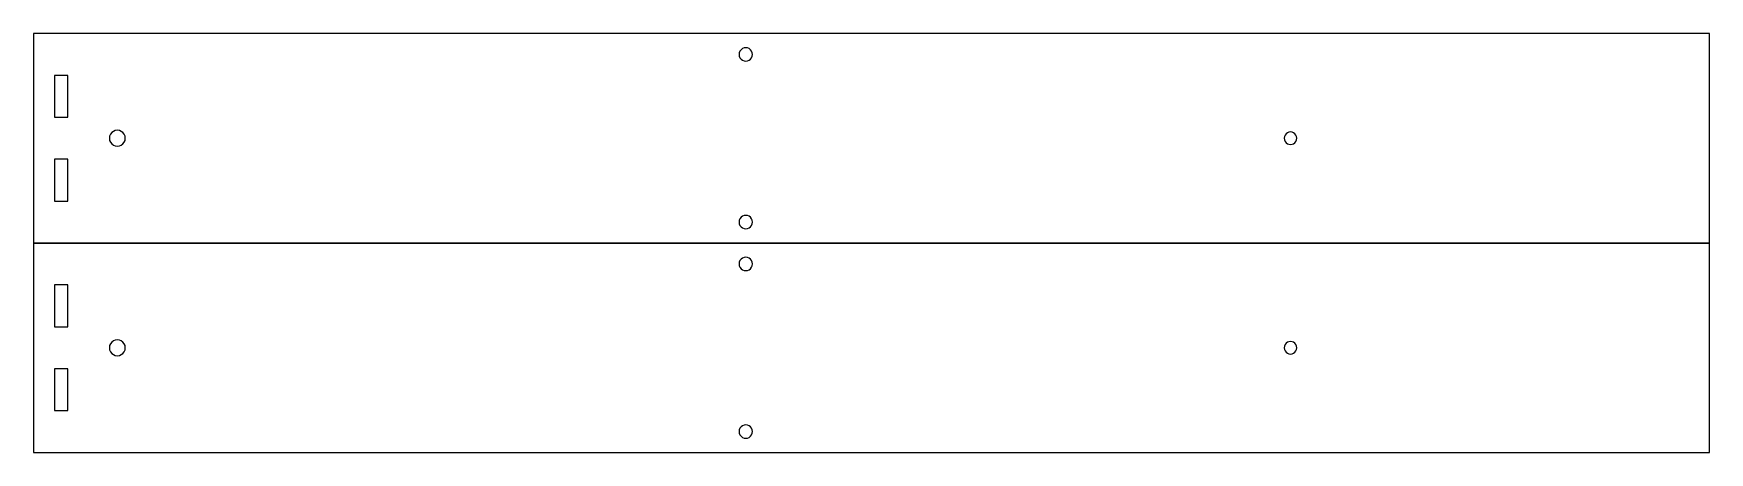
# Model space of a CAD drawing. Extents: x 8 to 1142, y 551 to 835.
import ezdxf

# ---------------------------------------------------------------- set-up
doc = ezdxf.new("R2010")
doc.units = 0
doc.layers.get('0').update_dxf_attribs({"linetype": 'CONTINUOUS'})

msp = doc.modelspace()

# ---------------------------------------------------------------- linework, layer by layer
at = {"color": 1}
for points in [[(1142.193855, 834.624229), (8.335597, 834.624229)], [(8.335597, 834.624229), (8.335597, 692.891936)], [(1142.193855, 692.891936), (1142.193855, 834.624229)], [(8.335597, 692.891936), (1142.193855, 692.891936)], [(1142.193863, 692.891936), (8.335605, 692.891936)], [(8.335605, 692.891936), (8.335605, 551.159644)], [(1142.193863, 551.159644), (1142.193863, 692.891936)], [(8.335605, 551.159644), (1142.193863, 551.159644)]]:
    msp.add_lwpolyline(points, dxfattribs=at)
for points in [[(494.760803, 820.450999)], [(22.508798, 777.931286), (31.508798, 777.931286), (31.508798, 806.277776), (22.508798, 806.277776)], [(70.414343, 763.758086)], [(862.981305, 763.758086)], [(22.508798, 721.238411), (31.508798, 721.238411), (31.508798, 749.584886), (22.508798, 749.584886)], [(494.760803, 707.065211)], [(494.76081, 678.718706)], [(22.508805, 636.198994), (31.508805, 636.198994), (31.508805, 664.545484), (22.508805, 664.545484)], [(70.41435, 622.025794)], [(862.981313, 622.025794)], [(22.508805, 579.506119), (31.508805, 579.506119), (31.508805, 607.852594), (22.508805, 607.852594)], [(494.76081, 565.332919)]]:
    msp.add_lwpolyline(points, close=True, dxfattribs=at)
for points in [[(487.957652, 824.378799), (486.554384, 823.568622), (485.689935, 822.071353), (485.689935, 820.450999)], [(485.689935, 820.450999), (485.689935, 818.830644), (486.554384, 817.333375), (487.957652, 816.523198)], [(492.493086, 824.378799), (491.089818, 825.188977), (489.36092, 825.188977), (487.957652, 824.378799)], [(487.957652, 816.523198), (489.36092, 815.713021), (491.089818, 815.713021), (492.493086, 816.523198)], [(494.760803, 820.450999), (494.760803, 822.071353), (493.896354, 823.568622), (492.493086, 824.378799)], [(492.493086, 816.523198), (493.896354, 817.333375), (494.760803, 818.830644), (494.760803, 820.450999)], [(62.334307, 768.426094), (60.667267, 767.46301), (59.641086, 765.683326), (59.642693, 763.758086)], [(59.642693, 763.758086), (59.641086, 761.832846), (60.667267, 760.053163), (62.334307, 759.090078)], [(67.722728, 768.426094), (66.055688, 769.389178), (64.001347, 769.389178), (62.334307, 768.426094)], [(70.414343, 763.758086), (70.415949, 765.683326), (69.389768, 767.46301), (67.722728, 768.426094)], [(67.722728, 759.090078), (69.389768, 760.053163), (70.415949, 761.832846), (70.414343, 763.758086)], [(856.603343, 767.440404), (855.287777, 766.680862), (854.477355, 765.27717), (854.477355, 763.758086)], [(854.477355, 763.758086), (854.477355, 762.239002), (855.287777, 760.83531), (856.603343, 760.075768)], [(860.855318, 767.440404), (859.539752, 768.199947), (857.918908, 768.199947), (856.603343, 767.440404)], [(856.603343, 760.075768), (857.918908, 759.316226), (859.539752, 759.316226), (860.855318, 760.075768)], [(862.981305, 763.758086), (862.981305, 765.27717), (862.170883, 766.680862), (860.855318, 767.440404)], [(860.855318, 760.075768), (862.170883, 760.83531), (862.981305, 762.239002), (862.981305, 763.758086)], [(62.334307, 759.090078), (64.001347, 758.126994), (66.055688, 758.126994), (67.722728, 759.090078)], [(487.957652, 710.993012), (486.554384, 710.182835), (485.689935, 708.685566), (485.689935, 707.065211)], [(485.689935, 707.065211), (485.689935, 705.444857), (486.554384, 703.947587), (487.957652, 703.13741)], [(492.493086, 710.993012), (491.089818, 711.803189), (489.36092, 711.803189), (487.957652, 710.993012)], [(487.957652, 703.13741), (489.36092, 702.327233), (491.089818, 702.327233), (492.493086, 703.13741)], [(494.760803, 707.065211), (494.760803, 708.685566), (493.896354, 710.182835), (492.493086, 710.993012)], [(492.493086, 703.13741), (493.896354, 703.947587), (494.760803, 705.444857), (494.760803, 707.065211)], [(487.957659, 682.646507), (486.554391, 681.83633), (485.689943, 680.339061), (485.689943, 678.718706)], [(492.493093, 682.646507), (491.089825, 683.456684), (489.360927, 683.456684), (487.957659, 682.646507)], [(494.76081, 678.718706), (494.76081, 680.339061), (493.896361, 681.83633), (492.493093, 682.646507)], [(485.689943, 678.718706), (485.689943, 677.098352), (486.554391, 675.601082), (487.957659, 674.790905)], [(487.957659, 674.790905), (489.360927, 673.980728), (491.089825, 673.980728), (492.493093, 674.790905)], [(492.493093, 674.790905), (493.896361, 675.601082), (494.76081, 677.098352), (494.76081, 678.718706)], [(62.334314, 626.693801), (60.667274, 625.730717), (59.641094, 623.951034), (59.6427, 622.025794)], [(67.722736, 626.693801), (66.055696, 627.656886), (64.001354, 627.656886), (62.334314, 626.693801)], [(70.41435, 622.025794), (70.415956, 623.951034), (69.389776, 625.730717), (67.722736, 626.693801)], [(856.60335, 625.708112), (855.287784, 624.94857), (854.477363, 623.544878), (854.477363, 622.025794)], [(860.855325, 625.708112), (859.539759, 626.467654), (857.918916, 626.467654), (856.60335, 625.708112)], [(862.981313, 622.025794), (862.981313, 623.544878), (862.170891, 624.94857), (860.855325, 625.708112)], [(59.6427, 622.025794), (59.641094, 620.100553), (60.667274, 618.32087), (62.334314, 617.357786)], [(62.334314, 617.357786), (64.001354, 616.394702), (66.055696, 616.394702), (67.722736, 617.357786)], [(67.722736, 617.357786), (69.389776, 618.32087), (70.415956, 620.100553), (70.41435, 622.025794)], [(854.477363, 622.025794), (854.477363, 620.506709), (855.287784, 619.103017), (856.60335, 618.343475)], [(856.60335, 618.343475), (857.918916, 617.583933), (859.539759, 617.583933), (860.855325, 618.343475)], [(860.855325, 618.343475), (862.170891, 619.103017), (862.981313, 620.506709), (862.981313, 622.025794)], [(487.957659, 569.260719), (486.554391, 568.450542), (485.689943, 566.953273), (485.689943, 565.332919)], [(492.493093, 569.260719), (491.089825, 570.070897), (489.360927, 570.070897), (487.957659, 569.260719)], [(494.76081, 565.332919), (494.76081, 566.953273), (493.896361, 568.450542), (492.493093, 569.260719)], [(485.689943, 565.332919), (485.689943, 563.712564), (486.554391, 562.215295), (487.957659, 561.405118)], [(487.957659, 561.405118), (489.360927, 560.594941), (491.089825, 560.594941), (492.493093, 561.405118)], [(492.493093, 561.405118), (493.896361, 562.215295), (494.76081, 563.712564), (494.76081, 565.332919)]]:
    msp.add_open_spline(points, degree=3, dxfattribs=at)

doc.saveas('drawing.dxf')
